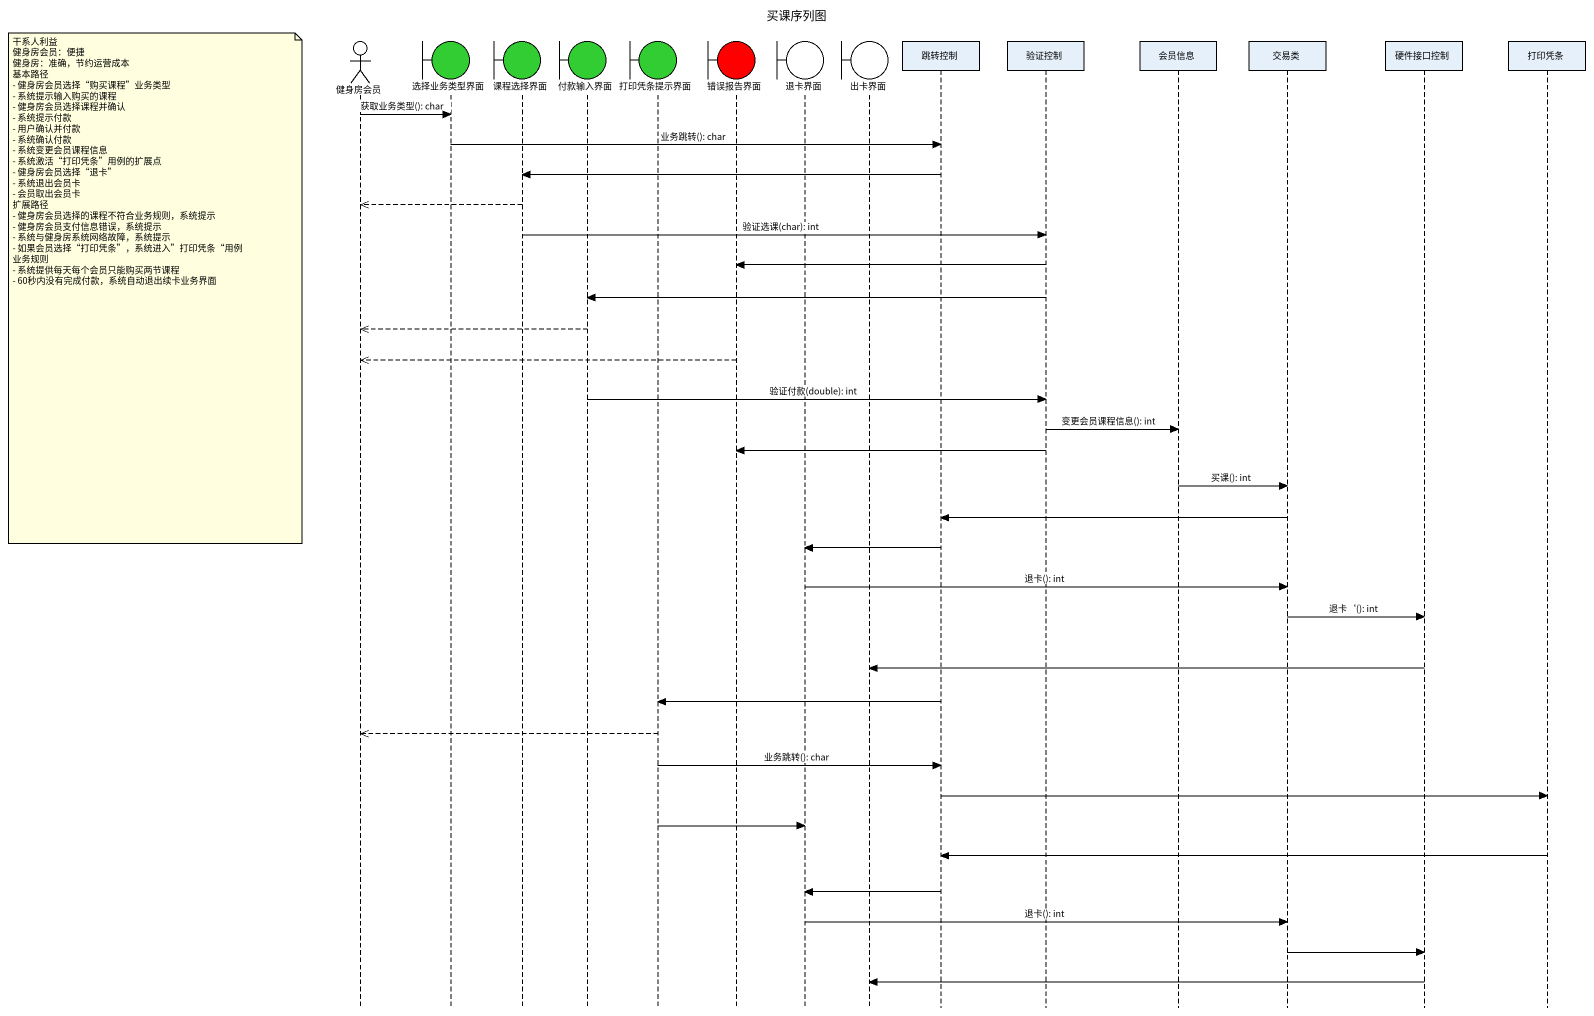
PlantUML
@startuml
title 买课序列图
hide footbox
actor 健身房会员
boundary 选择业务类型界面 #32CD32
boundary 课程选择界面 #32CD32
boundary 付款输入界面 #32CD32
boundary 打印凭条提示界面 #32CD32
boundary 错误报告界面 #FF0000
boundary 退卡界面
boundary 出卡界面
participant 跳转控制
participant 验证控制
participant 会员信息
participant 交易类
participant 硬件接口控制
participant 打印凭条

健身房会员 -> 选择业务类型界面 : 获取业务类型(): char
选择业务类型界面 -> 跳转控制 : 业务跳转(): char
跳转控制 -> 课程选择界面
课程选择界面 -->> 健身房会员
课程选择界面 -> 验证控制 : 验证选课(char): int
验证控制 -> 错误报告界面
note left of 健身房会员
  干系人利益
  健身房会员：便捷
  健身房：准确，节约运营成本
  基本路径
  - 健身房会员选择“购买课程”业务类型
  - 系统提示输入购买的课程
  - 健身房会员选择课程并确认
  - 系统提示付款
  - 用户确认并付款
  - 系统确认付款
  - 系统变更会员课程信息
  - 系统激活“打印凭条”用例的扩展点
  - 健身房会员选择“退卡”
  - 系统退出会员卡
  - 会员取出会员卡
  扩展路径
  - 健身房会员选择的课程不符合业务规则，系统提示
  - 健身房会员支付信息错误，系统提示
  - 系统与健身房系统网络故障，系统提示
  - 如果会员选择“打印凭条”，系统进入”打印凭条“用例
  业务规则
  - 系统提供每天每个会员只能购买两节课程
  - 60秒内没有完成付款，系统自动退出续卡业务界面
end note
验证控制 -> 付款输入界面
付款输入界面 -->> 健身房会员
错误报告界面 -->> 健身房会员
付款输入界面 -> 验证控制 : 验证付款(double): int
验证控制 -> 会员信息 : 变更会员课程信息(): int
验证控制 -> 错误报告界面
会员信息 -> 交易类 : 买课(): int
交易类 -> 跳转控制
跳转控制 -> 退卡界面
退卡界面 -> 交易类 : 退卡(): int
交易类 -> 硬件接口控制 : 退卡‘(): int
硬件接口控制 -> 出卡界面
跳转控制 -> 打印凭条提示界面
打印凭条提示界面 -->> 健身房会员
打印凭条提示界面 -> 跳转控制 : 业务跳转(): char
跳转控制 -> 打印凭条
打印凭条提示界面 -> 退卡界面
打印凭条 -> 跳转控制
跳转控制 -> 退卡界面
退卡界面 -> 交易类 : 退卡(): int
交易类 -> 硬件接口控制
硬件接口控制 -> 出卡界面
@enduml
